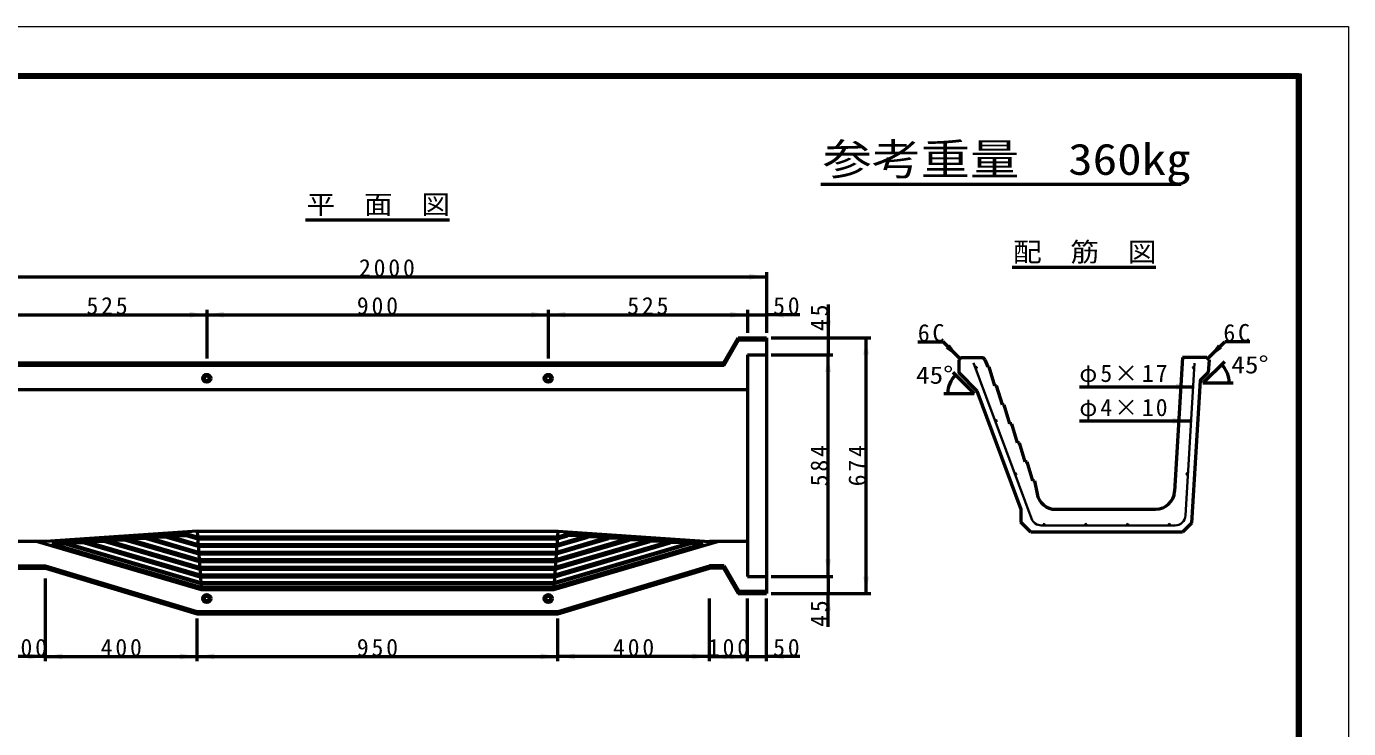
# Model space of a CAD drawing. Units: millimetres, scale not verified. Extents: x -2102 to 2102, y -1485 to 1485.
# Drawn here: x -684 to 2102, y 6 to 1485 of the extents above; entities that cross this region are included whole.
import ezdxf
from ezdxf.enums import TextEntityAlignment as Align

# ---------------------------------------------------------------- set-up
doc = ezdxf.new("R2010")
doc.units = ezdxf.units.MM
doc.header["$LTSCALE"] = 5
doc.layers.add('0-0_V-nasSTD', color=7, linetype='Continuous', lineweight=50)
doc.layers.add('0-1_0', color=7, linetype='Continuous', lineweight=100)
doc.styles.add('ＭＳ ゴシック', font='')
doc.styles.get('ＭＳ ゴシック').set_extended_font_data('MS Gothic')

msp = doc.modelspace()

# ---------------------------------------------------------------- hatches: boundary and pattern name
at = {"layer": '0-0_V-nasSTD'}
msp.add_hatch(color=256, dxfattribs=at).paths.add_polyline_path([(1770.66, 653.989, 1), (1767.46, 653.989, 1)])

# ---------------------------------------------------------------- linework, layer by layer
for p, q in [((-95.992, 1077.589), (207.008, 1077.589)), ((1393.204, 977.589), (1696.204, 977.589)), ((-724.492, 957.589), (875.508, 957.589)), ((875.508, 967.589), (875.508, 839.189)), ((1005.508, 899.189), (1005.508, 829.189)), ((-724.492, 877.589), (-304.492, 877.589)), ((-304.492, 887.589), (-304.492, 785.589)), ((-304.492, 877.589), (415.508, 877.589)), ((415.508, 887.589), (415.508, 785.589)), ((415.508, 877.589), (835.508, 877.589)), ((835.508, 887.589), (835.508, 839.189)), ((835.508, 877.589), (875.508, 877.589)), ((945.508, 877.589), (875.508, 877.589)), ((784.562, 775.589), (815.508, 829.189)), ((815.508, 829.189), (875.508, 829.189)), ((815.508, 829.189), (817.537, 824.389)), ((875.508, 829.189), (875.508, 289.989)), ((885.508, 829.189), (1095.508, 829.189)), ((1005.508, 829.189), (1005.508, 793.189)), ((1085.508, 289.989), (1085.508, 829.189)), ((1194.549, 820.544), (1247.749, 820.544)), ((1283.104, 785.189), (1247.749, 820.544)), ((1806.142, 785.351), (1841.497, 820.706)), ((1894.697, 820.706), (1841.497, 820.706)), ((835.508, 793.189), (835.508, 325.989)), ((835.508, 793.189), (875.508, 793.189)), ((885.508, 793.189), (1015.508, 793.189)), ((1005.508, 325.989), (1005.508, 793.189)), ((1285.504, 787.589), (1280.704, 782.789)), ((1285.504, 787.589), (1331.904, 787.589)), ((1336.704, 782.789), (1331.904, 787.589)), ((1342.704, 767.589), (1336.704, 782.789)), ((1752.704, 787.589), (1735.761, 505.193)), ((1803.904, 787.589), (1752.704, 787.589)), ((1808.704, 782.789), (1803.904, 787.589)), ((1808.704, 782.789), (1806.384, 755.589)), ((786.591, 770.789), (-719.593, 770.789)), ((784.562, 775.589), (-717.564, 775.589)), ((784.562, 775.589), (786.591, 770.789)), ((1268.193, 756.787), (1313.448, 711.532)), ((1344.704, 767.589), (1342.704, 767.589)), ((1356.704, 727.589), (1344.704, 767.589)), ((1840.7, 778.591), (1795.445, 733.336)), ((1360.704, 727.589), (1356.704, 727.589)), ((1372.704, 687.589), (1360.704, 727.589)), ((1534.982, 725.965), (1774.982, 725.965)), ((1859.445, 733.336), (1795.445, 733.336)), ((835.508, 719.589), (-764.492, 719.589)), ((1249.448, 711.532), (1313.448, 711.532)), ((1319.104, 717.189), (1411.904, 467.589)), ((1376.704, 687.589), (1372.704, 687.589)), ((1388.704, 647.589), (1376.704, 687.589)), ((1392.704, 647.589), (1388.704, 647.589)), ((1404.704, 607.589), (1392.704, 647.589)), ((1534.982, 653.989), (1767.46, 653.989)), ((1408.704, 607.589), (1404.704, 607.589)), ((1408.704, 607.589), (1404.704, 607.589)), ((1420.704, 567.589), (1408.704, 607.589)), ((1424.704, 567.589), (1420.704, 567.589)), ((1424.704, 567.589), (1420.704, 567.589)), ((1424.704, 567.589), (1420.704, 567.589)), ((1436.704, 527.589), (1424.704, 567.589)), ((1440.704, 527.589), (1436.704, 527.589)), ((1440.704, 527.589), (1445.808, 500.249)), ((1411.904, 467.589), (1411.904, 440.389)), ((1485.129, 467.589), (1695.832, 467.589)), ((-324.492, 421.589), (-644.492, 399.589)), ((-324.492, 421.589), (-316.492, 303.589)), ((435.508, 421.589), (427.508, 303.589)), ((1432.704, 419.589), (1411.904, 440.389)), ((1752.704, 419.589), (1432.704, 419.589)), ((1771.768, 438.653), (1752.704, 419.589)), ((-644.492, 399.589), (-764.492, 399.589)), ((-660.908, 399.589), (-316.167, 298.789)), ((-343.754, 415.465), (-631.212, 395.702)), ((-631.212, 395.702), (-604.622, 395.761)), ((-631.212, 395.702), (-316.492, 303.589)), ((-604.622, 395.761), (-317.035, 311.589)), ((-604.093, 397.566), (-317.17, 313.589)), ((-604.093, 397.566), (-561.76, 396.938)), ((-561.76, 396.938), (-317.984, 325.589)), ((-560.703, 400.549), (-318.255, 329.589)), ((-560.703, 400.549), (-518.37, 399.921)), ((-518.37, 399.921), (-319.068, 341.589)), ((-517.313, 403.532), (-319.34, 345.589)), ((-517.313, 403.532), (-474.98, 402.904)), ((-474.98, 402.904), (-320.153, 357.589)), ((-473.924, 406.515), (-320.424, 361.589)), ((-473.924, 406.515), (-431.591, 405.887)), ((-431.591, 405.887), (-321.238, 373.589)), ((-430.534, 409.499), (-321.509, 377.589)), ((-430.534, 409.499), (-388.201, 408.87)), ((-388.201, 408.87), (-322.323, 389.589)), ((-387.144, 412.482), (-322.594, 393.589)), ((-387.144, 412.482), (-344.811, 411.853)), ((-344.811, 411.853), (-323.407, 405.589)), ((-343.754, 415.465), (-323.679, 409.589)), ((-323.679, 409.589), (434.694, 409.589)), ((-323.407, 405.589), (434.423, 405.589)), ((-322.594, 393.589), (433.61, 393.589)), ((427.508, 303.589), (742.227, 395.702)), ((428.05, 311.589), (715.637, 395.761)), ((428.186, 313.589), (715.109, 397.566)), ((428.999, 325.589), (672.776, 396.938)), ((429.271, 329.589), (671.719, 400.549)), ((430.084, 341.589), (629.386, 399.921)), ((430.355, 345.589), (628.329, 403.532)), ((431.169, 357.589), (585.996, 402.904)), ((431.44, 361.589), (584.939, 406.515)), ((432.254, 373.589), (542.606, 405.887)), ((432.525, 377.589), (541.549, 409.499)), ((433.338, 389.589), (499.217, 408.87)), ((433.61, 393.589), (498.16, 412.482)), ((434.423, 405.589), (455.827, 411.853)), ((434.694, 409.589), (454.77, 415.465)), ((454.77, 415.465), (742.227, 395.702)), ((498.16, 412.482), (455.827, 411.853)), ((541.549, 409.499), (499.217, 408.87)), ((584.939, 406.515), (542.606, 405.887)), ((628.329, 403.532), (585.996, 402.904)), ((671.719, 400.549), (629.386, 399.921)), ((715.109, 397.566), (672.776, 396.938)), ((742.227, 395.702), (715.637, 395.761)), ((835.508, 399.589), (755.508, 399.589)), ((-322.323, 389.589), (433.338, 389.589)), ((-321.509, 377.589), (432.525, 377.589)), ((-321.238, 373.589), (432.254, 373.589)), ((-719.593, 348.389), (-644.492, 348.389)), ((-717.564, 343.589), (-644.492, 343.589)), ((-644.492, 348.389), (-324.492, 252.389)), ((-644.492, 348.389), (-644.492, 343.589)), ((-644.492, 343.589), (-324.492, 247.589)), ((-320.424, 361.589), (431.44, 361.589)), ((-320.153, 357.589), (431.169, 357.589)), ((-319.34, 345.589), (430.355, 345.589)), ((-319.068, 341.589), (430.084, 341.589)), ((435.508, 252.389), (755.508, 348.389)), ((435.508, 247.589), (755.508, 343.589)), ((786.591, 348.389), (755.508, 348.389)), ((755.508, 348.389), (755.508, 343.589)), ((784.562, 343.589), (755.508, 343.589)), ((784.562, 343.589), (786.591, 348.389)), ((784.562, 343.589), (815.508, 289.989)), ((-644.492, 147.589), (-644.492, 321.589)), ((-318.255, 329.589), (429.271, 329.589)), ((-317.984, 325.589), (428.999, 325.589)), ((-317.17, 313.589), (428.186, 313.589)), ((-317.035, 311.589), (428.05, 311.589)), ((835.508, 325.989), (875.508, 325.989)), ((885.508, 325.989), (1015.508, 325.989)), ((1005.508, 325.989), (1005.508, 289.989)), ((-316.492, 303.589), (427.508, 303.589)), ((755.508, 147.589), (755.508, 279.989)), ((817.537, 294.789), (815.508, 289.989)), ((815.508, 289.989), (875.508, 289.989)), ((835.508, 147.589), (835.508, 279.989)), ((875.508, 147.589), (875.508, 279.989)), ((885.508, 289.989), (1095.508, 289.989)), ((1005.508, 219.989), (1005.508, 289.989)), ((-324.492, 252.389), (435.508, 252.389)), ((-324.492, 252.389), (-324.492, 247.589)), ((435.508, 252.389), (435.508, 247.589)), ((-324.492, 247.589), (435.508, 247.589)), ((-324.492, 147.589), (-324.492, 237.589)), ((435.508, 147.589), (435.508, 237.589)), ((-644.492, 157.589), (-724.492, 157.589)), ((-644.492, 157.589), (-324.492, 157.589)), ((-324.492, 157.589), (435.508, 157.589)), ((755.508, 157.589), (435.508, 157.589)), ((755.508, 157.589), (835.508, 157.589)), ((835.508, 157.589), (875.508, 157.589)), ((945.508, 157.589), (875.508, 157.589))]:
    msp.add_line(p, q, dxfattribs=at)
at = {"layer": '0-0_V-nasSTD', "lineweight": 35}
for p, q in [((1312.069, 776.286), (1434.153, 447.922)), ((1777.966, 775.709), (1758.68, 454.271)), ((1736.72, 433.589), (1454.774, 433.589))]:
    msp.add_line(p, q, dxfattribs=at)
at = {"layer": '0-0_V-nasSTD', "lineweight": 18}
for points in [[(-2102.5, -1485), (-2102.5, 1485), (2102.5, 1485), (2102.5, -1485)], [(-2002.5, -1385), (-2002.5, 1385), (2002.5, 1385), (2002.5, -1385)]]:
    msp.add_lwpolyline(points, close=True, dxfattribs=at)
at = {"layer": '0-0_V-nasSTD', "lineweight": 100}
msp.add_lwpolyline([(1997.5, -1380), (1997.5, 1380), (-1997.5, 1380)], dxfattribs=at)
at = {"layer": '0-0_V-nasSTD'}
for points in [[(786.591, 770.789), (817.537, 824.389), (875.508, 824.389)], [(1280.704, 782.789), (1280.704, 755.589), (1319.104, 717.189)], [(1806.384, 755.589), (1789.789, 738.993), (1771.768, 438.653)], [(-324.492, 421.589), (435.508, 421.589), (755.508, 399.589)], [(-316.167, 298.789), (427.182, 298.789), (771.924, 399.589)], [(786.591, 348.389), (817.537, 294.789), (875.508, 294.789)]]:
    msp.add_lwpolyline(points, dxfattribs=at)
at = {"layer": '0-0_V-nasSTD', "lineweight": 35}
for centre in [(1317.604, 765.989), (1775.78, 765.989), (1359.245, 653.989), (1769.06, 653.989), (1400.886, 541.989), (1762.34, 541.989), (1460.704, 435.189), (1548.704, 435.189), (1636.704, 435.189), (1724.704, 435.189)]:
    msp.add_circle(centre, 1.6, dxfattribs=at)
at = {"layer": '0-0_V-nasSTD'}
for centre, radius in [((-304.492, 743.589), 8.4), ((-304.492, 743.589), 5.2), ((415.508, 743.589), 8.4), ((415.508, 743.589), 5.2), ((-304.492, 279.589), 8.4), ((-304.492, 279.589), 5.2), ((415.508, 279.589), 8.4), ((415.508, 279.589), 5.2)]:
    msp.add_circle(centre, radius, dxfattribs=at)
for centre, radius, start, end in [((1795.445, 733.336), 56, 0, 45), ((1313.448, 711.532), 56, 135, 180), ((1695.832, 507.589), 40, 270, 356.56637), ((1485.129, 507.589), 40, 190.57352, 270)]:
    msp.add_arc(centre, radius, start, end, dxfattribs=at)
at = {"layer": '0-0_V-nasSTD', "lineweight": 35}
for centre, start, end in [((1454.774, 455.589), 200.39488, 270), ((1736.72, 455.589), 270, 356.56637)]:
    msp.add_arc(centre, 22, start, end, dxfattribs=at)
at = {"layer": '0-0_V-nasSTD'}
for points in [[(839.508, 951.589), (839.508, 963.589), (875.508, 957.589)], [(-340.492, 871.589), (-340.492, 883.589), (-304.492, 877.589)], [(-304.492, 877.589), (-268.492, 871.589), (-268.492, 883.589)], [(379.508, 871.589), (379.508, 883.589), (415.508, 877.589)], [(415.508, 877.589), (451.508, 871.589), (451.508, 883.589)], [(799.508, 871.589), (799.508, 883.589), (835.508, 877.589)], [(875.508, 877.589), (911.508, 871.589), (911.508, 883.589)], [(999.508, 865.189), (1005.508, 829.189), (1011.508, 865.189)], [(1079.508, 793.189), (1085.508, 829.189), (1091.508, 793.189)], [(1253.406, 806.402), (1261.891, 814.887), (1283.104, 785.189)], [(1806.142, 785.351), (1827.355, 815.05), (1835.841, 806.564)], [(999.508, 757.189), (1005.508, 793.189), (1011.508, 757.189)], [(1316.055, 766.388), (1316.826, 767.387), (1318.081, 767.516)], [(1316.055, 766.388), (1318.081, 767.516), (1319.04, 766.695)], [(1316.055, 766.388), (1319.04, 766.695), (1319.105, 765.435)], [(1316.055, 766.388), (1316.104, 765.431), (1316.975, 764.518)], [(1316.055, 766.388), (1316.975, 764.518), (1318.237, 764.519)], [(1316.055, 766.388), (1318.237, 764.519), (1319.105, 765.435)], [(1774.182, 765.923), (1774.631, 767.102), (1777.036, 764.998)], [(1774.182, 765.923), (1774.727, 764.785), (1777.036, 764.998)], [(1774.631, 767.102), (1775.795, 767.589), (1777.036, 764.998)], [(1774.727, 764.785), (1775.927, 764.396), (1777.036, 764.998)], [(1775.795, 767.589), (1776.95, 767.08), (1777.036, 764.998)], [(1776.95, 767.08), (1777.036, 764.998), (1777.377, 765.893)], [(1835.141, 773.031), (1843.294, 755.089), (1848.673, 758.703)], [(1844.468, 751.768), (1850.823, 753.035), (1851.445, 733.336)], [(1257.448, 711.532), (1258.07, 731.23), (1264.425, 729.964)], [(1260.22, 736.899), (1265.599, 733.285), (1273.752, 751.227)], [(1738.982, 719.965), (1738.982, 731.965), (1774.982, 725.965)], [(1357.696, 654.388), (1358.467, 655.387), (1359.722, 655.516)], [(1357.696, 654.388), (1359.722, 655.516), (1360.681, 654.695)], [(1357.696, 654.388), (1360.681, 654.695), (1360.746, 653.435)], [(1357.696, 654.388), (1357.745, 653.431), (1358.616, 652.518)], [(1357.696, 654.388), (1358.616, 652.518), (1359.878, 652.519)], [(1357.696, 654.388), (1359.878, 652.519), (1360.746, 653.435)], [(1731.46, 647.989), (1731.46, 659.989), (1767.46, 653.989)], [(1399.337, 542.388), (1400.108, 543.387), (1401.363, 543.516)], [(1399.337, 542.388), (1401.363, 543.516), (1402.322, 542.695)], [(1399.337, 542.388), (1402.322, 542.695), (1402.387, 541.435)], [(1399.337, 542.388), (1399.386, 541.431), (1400.257, 540.518)], [(1399.337, 542.388), (1400.257, 540.518), (1401.519, 540.519)], [(1399.337, 542.388), (1401.519, 540.519), (1402.387, 541.435)], [(1760.742, 541.923), (1761.191, 543.102), (1763.596, 540.998)], [(1760.742, 541.923), (1761.287, 540.785), (1763.596, 540.998)], [(1761.191, 543.102), (1762.355, 543.589), (1763.596, 540.998)], [(1761.287, 540.785), (1762.487, 540.396), (1763.596, 540.998)], [(1762.355, 543.589), (1763.51, 543.08), (1763.596, 540.998)], [(1763.51, 543.08), (1763.596, 540.998), (1763.937, 541.893)], [(1459.123, 434.947), (1459.439, 436.168), (1459.79, 433.876)], [(1459.439, 436.168), (1459.79, 433.876), (1460.542, 436.781)], [(1459.79, 433.876), (1460.542, 436.781), (1461.747, 436.403)], [(1459.79, 433.876), (1461.747, 436.403), (1462.302, 435.27)], [(1459.79, 433.876), (1461.864, 434.087), (1462.302, 435.27)], [(1459.79, 433.876), (1460.704, 433.589), (1461.864, 434.087)], [(1547.123, 434.947), (1547.439, 436.168), (1547.79, 433.876)], [(1547.439, 436.168), (1547.79, 433.876), (1548.542, 436.781)], [(1547.79, 433.876), (1548.542, 436.781), (1549.747, 436.403)], [(1547.79, 433.876), (1549.747, 436.403), (1550.302, 435.27)], [(1547.79, 433.876), (1549.864, 434.087), (1550.302, 435.27)], [(1547.79, 433.876), (1548.704, 433.589), (1549.864, 434.087)], [(1635.123, 434.947), (1635.439, 436.168), (1635.79, 433.876)], [(1635.439, 436.168), (1635.79, 433.876), (1636.542, 436.781)], [(1635.79, 433.876), (1636.542, 436.781), (1637.747, 436.403)], [(1635.79, 433.876), (1637.747, 436.403), (1638.302, 435.27)], [(1635.79, 433.876), (1637.864, 434.087), (1638.302, 435.27)], [(1635.79, 433.876), (1636.704, 433.589), (1637.864, 434.087)], [(1723.123, 434.947), (1723.439, 436.168), (1723.79, 433.876)], [(1723.439, 436.168), (1723.79, 433.876), (1724.542, 436.781)], [(1723.79, 433.876), (1724.542, 436.781), (1725.747, 436.403)], [(1723.79, 433.876), (1725.747, 436.403), (1726.302, 435.27)], [(1723.79, 433.876), (1725.864, 434.087), (1726.302, 435.27)], [(1723.79, 433.876), (1724.704, 433.589), (1725.864, 434.087)], [(999.508, 361.989), (1005.508, 325.989), (1011.508, 361.989)], [(1079.508, 325.989), (1085.508, 289.989), (1091.508, 325.989)], [(999.508, 253.989), (1005.508, 289.989), (1011.508, 253.989)], [(-680.492, 151.589), (-680.492, 163.589), (-644.492, 157.589)], [(-644.492, 157.589), (-608.492, 151.589), (-608.492, 163.589)], [(-360.492, 151.589), (-360.492, 163.589), (-324.492, 157.589)], [(-324.492, 157.589), (-288.492, 151.589), (-288.492, 163.589)], [(399.508, 151.589), (399.508, 163.589), (435.508, 157.589)], [(435.508, 157.589), (471.508, 151.589), (471.508, 163.589)], [(719.508, 151.589), (719.508, 163.589), (755.508, 157.589)], [(755.508, 157.589), (791.508, 151.589), (791.508, 163.589)], [(799.508, 151.589), (799.508, 163.589), (835.508, 157.589)], [(875.508, 157.589), (911.508, 151.589), (911.508, 163.589)]]:
    msp.add_solid(points, dxfattribs=at)
at = {"layer": '0-1_0', "lineweight": 50}
msp.add_line((990, 1152.5), (1749.5, 1152.5), dxfattribs=at)

# ---------------------------------------------------------------- texts
at = {"layer": '0-0_V-nasSTD', "style": 'ＭＳ ゴシック'}
for s, height, width, p in [('参考重量\u3000360kg', 65.98, 1.15, (994, 1152.5)), ('平\u3000面\u3000図', 40.32, 1.1, (-93.992, 1077.589)), ('配\u3000筋\u3000図', 40.32, 1.1, (1395.204, 977.589)), ('45°', 36.66, 1.15, (1855.365, 742.951)), ('45°', 36.66, 1.15, (1190.638, 721.147))]:
    msp.add_text(s, height=height, dxfattribs=dict(at, width=width)).set_placement(p, align=Align.BOTTOM_LEFT)
at = {"layer": '0-0_V-nasSTD', "char_height": 36.66, "attachment_point": 7, "style": 'ＭＳ ゴシック'}
for s, insert in [('\\T1.24;2000', (16.508, 957.589)), ('\\T1.24;525', (-557.992, 877.589)), ('\\T1.24;900', (12.008, 877.589)), ('\\T1.24;525', (582.008, 877.589)), ('\\T1.24;50', (889.508, 877.589)), ('\\T1.24;6C', (1194.549, 820.544)), ('\\T1.24;6C', (1838.697, 820.706)), ('\\T1.17;φ5×17', (1534.982, 725.965)), ('\\T1.17;φ4×10', (1534.982, 653.989)), ('\\T1.24;100', (-727.992, 157.589)), ('\\T1.24;400', (-527.992, 157.589)), ('\\T1.24;950', (12.008, 157.589)), ('\\T1.24;400', (552.008, 157.589)), ('\\T1.24;100', (752.008, 157.589)), ('\\T1.24;50', (889.508, 157.589))]:
    msp.add_mtext(s, dxfattribs=dict(at, insert=insert))
at = {"layer": '0-0_V-nasSTD', "char_height": 36.66, "attachment_point": 7, "rotation": 90, "style": 'ＭＳ ゴシック'}
for s, insert in [('\\T1.24;45', (1005.508, 843.189)), ('\\T1.24;584', (1005.508, 516.089)), ('\\T1.24;674', (1085.508, 516.089)), ('\\T1.24;45', (1005.508, 219.989))]:
    msp.add_mtext(s, dxfattribs=dict(at, insert=insert))

doc.saveas('drawing.dxf')
